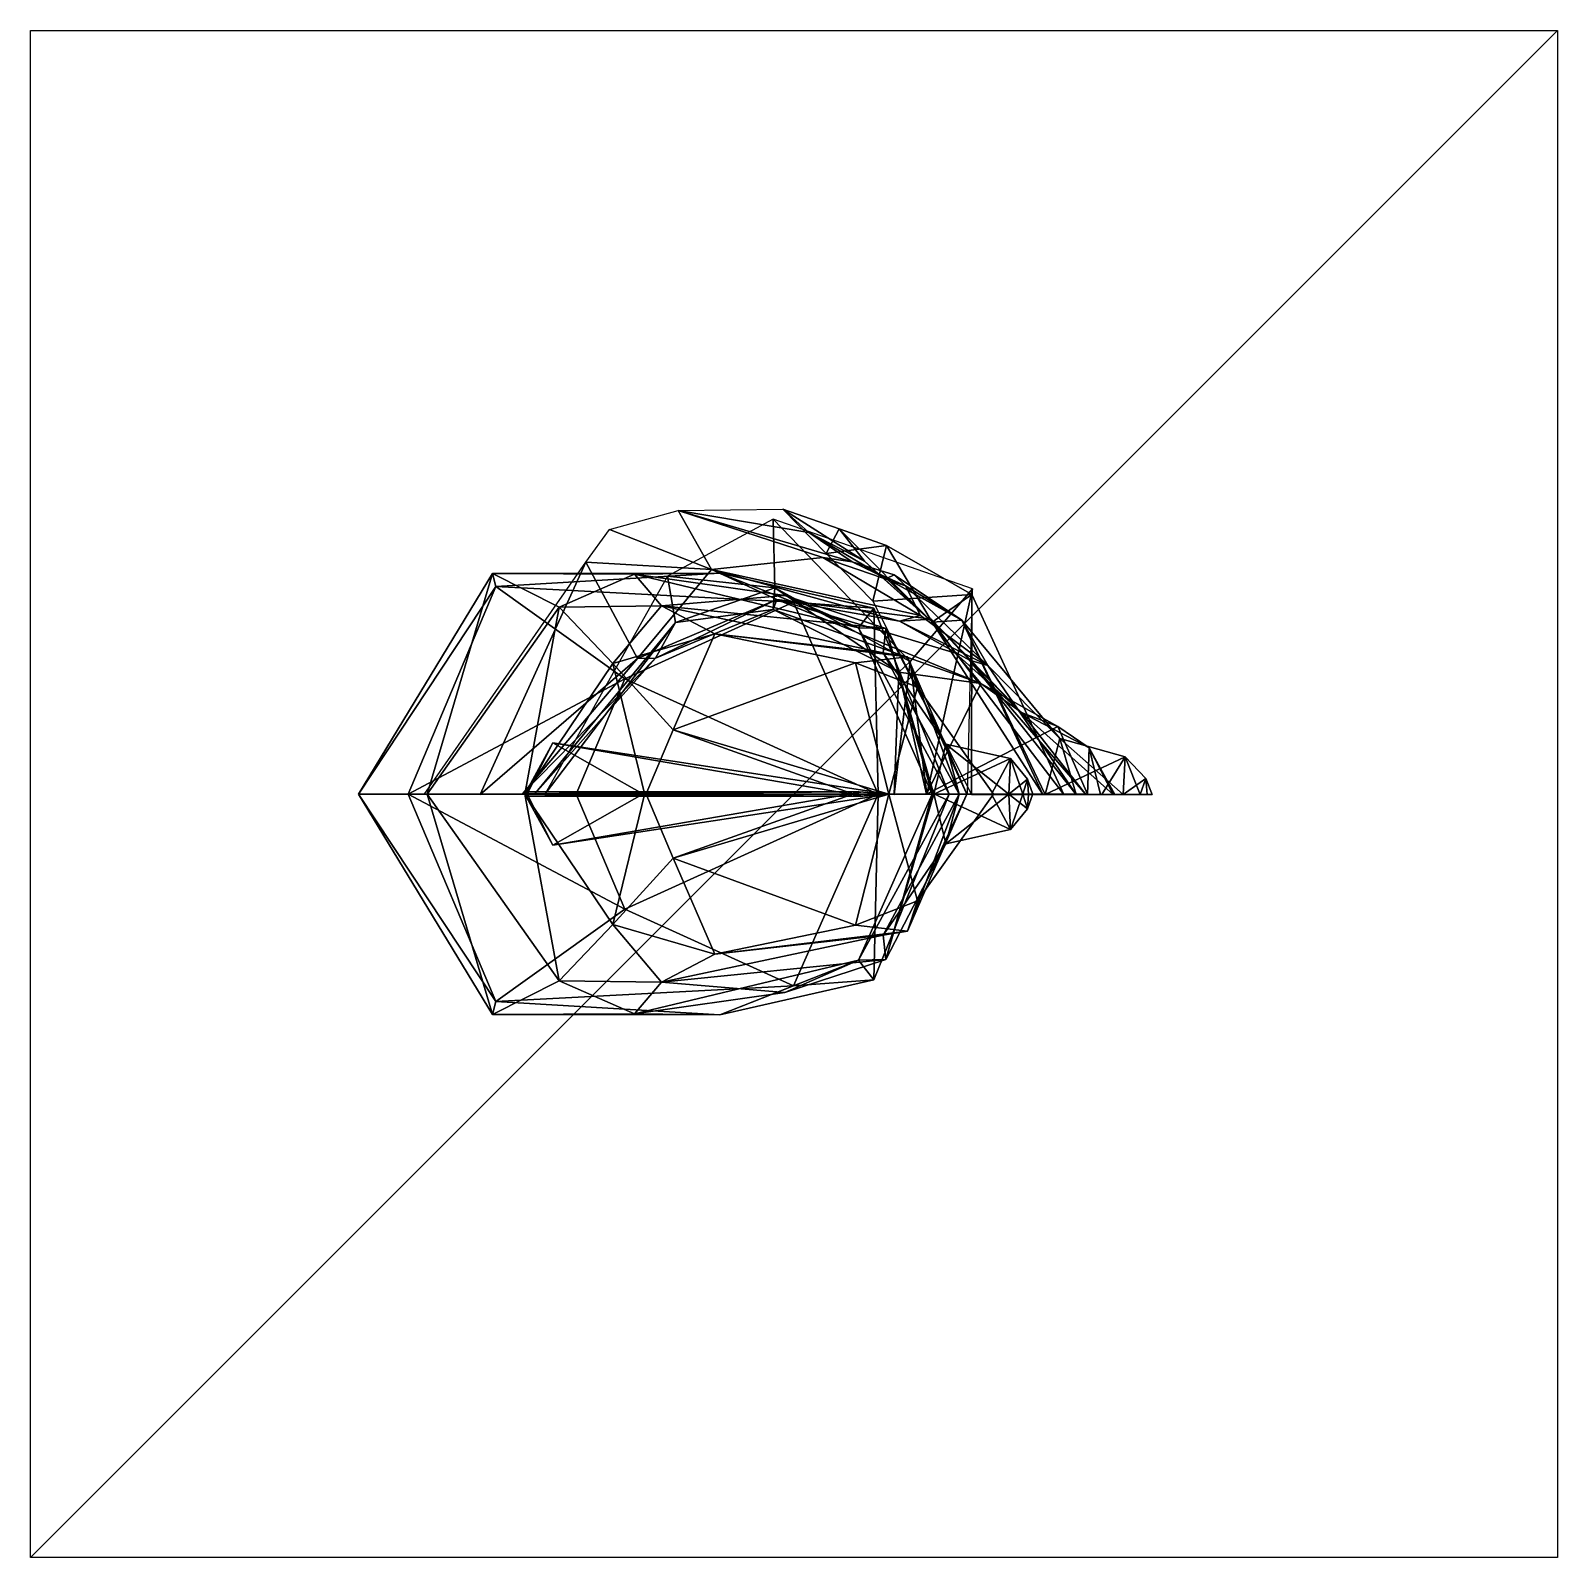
# Model space of a CAD drawing. Extents: x -5 to 5, y -5 to 5.
import ezdxf

# ---------------------------------------------------------------- set-up
doc = ezdxf.new("R2010")
doc.units = 0
for name, color, linetype in [('polySurface11', 251, 'CONTINUOUS'), ('polySurface12', 251, 'CONTINUOUS'), ('polySurface27', 251, 'CONTINUOUS'), ('pPlane432', 254, 'CONTINUOUS')]:
    doc.layers.add(name, color=color, linetype=linetype)

msp = doc.modelspace()

# ---------------------------------------------------------------- meshes
at = {"layer": 'polySurface11', "color": 251}
mesh = msp.add_polyface(dxfattribs=at)
corners = [(-1.579233, -0.334457, 27.199291), (-1.762255, 0, 27.979603), (-2.401833, 0, 28.604284), (-2.851695, 0, 30.001459), (-2.527569, 0, 31.030075), (-1.426504, 0, 31.642593), (0.621371, 0, 27.138237), (-0.791766, -0.419224, 27.208839), (0.403248, -0.858688, 27.800541), (-1.187474, -0.854063, 27.983953), (-0.517464, -1.048458, 28.155121), (-1.537162, -1.223942, 28.692669), (-0.86707, -1.233002, 28.734329), (-1.973823, -1.443056, 30.089844), (-1.043714, -1.438722, 29.724144), (-1.952788, -1.358086, 31.080746), (-0.486267, -1.446924, 30.465998), (-1.107525, -0.753681, 31.652143), (-0.003919, -1.256722, 31.506489), (-0.963006, 0.014621, 27.203716), (-1.753558, 0.014621, 27.9464), (0.451088, 0.014621, 26.957317), (-0.975382, 0.014621, 27.203342), (-1.732408, 0.014621, 27.924202), (0.42576, 0.014621, 26.959202), (-0.060313, -1.300572, 29.522617), (0.743173, -0.89744, 28.125803), (0.808097, -0.69891, 27.698193), (0.583, -0.924999, 28.616304), (0.600562, -1.084098, 29.181229), (0.423295, -1.087629, 29.670462), (0.523793, -1.21764, 30.396482), (1.306944, 0, 27.477934), (1.132825, 0, 28.203096), (1.080855, 0, 28.732456), (1.563241, 0.000001, 28.991112), (0.904054, 0, 29.753624), (1.015134, 0, 30.240601), (0.550804, 0, 31.48671), (0.915437, 0.000001, 29.731514), (0.994794, -0.325496, 28.889557), (1.407439, 0, 28.804214), (1.294482, 0, 29.30085), (1.418542, -0.231692, 28.955315), (1.498802, 0, 29.118999), (1.535585, 0, 28.863478), (1.529249, -0.098198, 28.995224)]
mesh.append_faces([[corners[k] for k in face] for face in [(20, 19, 0), (0, 1, 20), (10, 9, 7), (7, 8, 10), (11, 2, 1), (1, 9, 11), (12, 11, 9), (9, 10, 12), (13, 3, 2), (2, 11, 13), (14, 13, 11), (11, 12, 14), (15, 4, 3), (3, 13, 15), (16, 15, 13), (13, 14, 16), (17, 5, 4), (4, 15, 17), (18, 17, 15), (15, 16, 18), (24, 6, 7), (7, 22, 24), (7, 6, 8), (24, 23, 1), (1, 6, 24), (0, 6, 1), (0, 19, 21), (21, 6, 0), (1, 23, 22), (22, 9, 1), (7, 9, 22), (26, 10, 8), (8, 27, 26), (28, 12, 10), (10, 26, 28), (25, 14, 12), (12, 29, 25), (28, 29, 12), (29, 30, 25), (31, 18, 16), (16, 30, 31), (30, 16, 14), (14, 25, 30), (33, 26, 27), (27, 32, 33), (34, 28, 26), (26, 33, 34), (40, 29, 28), (28, 34, 40), (36, 30, 29), (29, 39, 36), (40, 39, 29), (37, 31, 30), (30, 36, 37), (8, 6, 27), (27, 6, 32), (17, 38, 5), (18, 38, 17), (31, 38, 18), (37, 38, 31), (43, 42, 39), (39, 40, 43), (41, 43, 40), (40, 34, 41), (44, 42, 43), (43, 46, 44), (46, 43, 41), (41, 45, 46), (35, 44, 46), (35, 46, 45)]], dxfattribs={"color": 251})
at = {"layer": 'polySurface12', "color": 251}
mesh = msp.add_polyface(dxfattribs=at)
corners = [(-1.579233, 0.334457, 27.199291), (-1.762255, 0, 27.979603), (-2.401833, 0, 28.604284), (-2.851695, 0, 30.001459), (-2.527569, 0, 31.030075), (-1.426504, 0, 31.642593), (0.621371, 0, 27.138237), (-0.791766, 0.419224, 27.208839), (0.403248, 0.858688, 27.800541), (-1.187474, 0.854063, 27.983953), (-0.517464, 1.048458, 28.155121), (-1.537162, 1.223942, 28.692669), (-0.86707, 1.233002, 28.734329), (-1.973823, 1.443056, 30.089844), (-1.043714, 1.438722, 29.724144), (-1.952788, 1.358086, 31.080746), (-0.486267, 1.446924, 30.465998), (-1.107525, 0.753681, 31.652143), (-0.003919, 1.256722, 31.506489), (-0.963006, -0.014621, 27.203716), (-1.753558, -0.014621, 27.9464), (0.451088, -0.014621, 26.957317), (-0.975382, -0.014621, 27.203342), (-1.732408, -0.014621, 27.924202), (0.42576, -0.014621, 26.959202), (-0.060313, 1.300572, 29.522617), (0.743173, 0.89744, 28.125803), (0.808097, 0.69891, 27.698193), (0.583, 0.924999, 28.616304), (0.600562, 1.084098, 29.181229), (0.423295, 1.087629, 29.670462), (0.523793, 1.21764, 30.396482), (1.306944, 0, 27.477934), (1.132825, 0, 28.203096), (1.080855, 0, 28.732456), (1.563241, -0.000001, 28.991112), (0.904054, 0, 29.753624), (1.015134, 0, 30.240601), (0.550804, 0, 31.48671), (0.915437, -0.000001, 29.731514), (0.994794, 0.325496, 28.889557), (1.407439, 0, 28.804214), (1.294482, 0, 29.30085), (1.418542, 0.231692, 28.955315), (1.498802, 0, 29.118999), (1.535585, 0, 28.863478), (1.529249, 0.098198, 28.995224)]
mesh.append_faces([[corners[k] for k in face] for face in [(20, 19, 0), (0, 1, 20), (10, 9, 7), (7, 8, 10), (11, 2, 1), (1, 9, 11), (12, 11, 9), (9, 10, 12), (13, 3, 2), (2, 11, 13), (14, 13, 11), (11, 12, 14), (15, 4, 3), (3, 13, 15), (16, 15, 13), (13, 14, 16), (17, 5, 4), (4, 15, 17), (18, 17, 15), (15, 16, 18), (24, 6, 7), (7, 22, 24), (7, 6, 8), (24, 23, 1), (1, 6, 24), (0, 6, 1), (0, 19, 21), (21, 6, 0), (1, 23, 22), (22, 9, 1), (7, 9, 22), (26, 10, 8), (8, 27, 26), (28, 12, 10), (10, 26, 28), (25, 14, 12), (12, 29, 25), (28, 29, 12), (29, 30, 25), (31, 18, 16), (16, 30, 31), (30, 16, 14), (14, 25, 30), (33, 26, 27), (27, 32, 33), (34, 28, 26), (26, 33, 34), (40, 29, 28), (28, 34, 40), (36, 30, 29), (29, 39, 36), (40, 39, 29), (37, 31, 30), (30, 36, 37), (8, 6, 27), (27, 6, 32), (17, 38, 5), (18, 38, 17), (31, 38, 18), (37, 38, 31), (43, 42, 39), (39, 40, 43), (41, 43, 40), (40, 34, 41), (44, 42, 43), (43, 46, 44), (46, 43, 41), (41, 45, 46), (35, 44, 46), (35, 46, 45)]], dxfattribs={"color": 251})
at = {"layer": 'polySurface27', "color": 251}
mesh = msp.add_polyface(dxfattribs=at)
corners = [(-2.056335, -0.002891, 28.230551), (-2.422669, -0.003174, 28.878138), (0.867587, 0, 27.240625), (-1.025106, 0.88676, 28.117609), (-0.11242, 1.272885, 28.283325), (-1.362576, 1.517791, 28.986498), (-0.541039, 1.470629, 28.913084), (-0.757605, 1.855616, 30.251095), (-0.074171, 1.866213, 31.160612), (0.517191, 1.262173, 31.817482), (0.380099, 1.520292, 30.004021), (1.150416, 0.876921, 28.53264), (1.490858, 0.533457, 27.973633), (1.269918, 0.841708, 28.888372), (1.098911, 1.138533, 29.643204), (0.904529, 1.125083, 30.080332), (1.164169, 1.305839, 30.900263), (2.101054, -0.003174, 27.61076), (1.910847, -0.002891, 28.648752), (1.847131, -0.003174, 29.035276), (2.346452, -0.003175, 29.35239), (1.630372, -0.003174, 30.111448), (1.766556, -0.003174, 30.708487), (1.162915, -0.003174, 32.137051), (1.644327, -0.003175, 30.084343), (1.74162, 0.362772, 29.201702), (2.155438, -0.003174, 29.123253), (2.016952, -0.003174, 29.732132), (2.169051, 0.244223, 29.28232), (2.26745, -0.003174, 29.509182), (2.312546, -0.003174, 29.195911), (2.304778, 0.101919, 29.331249), (2.08993, -0.003174, 27.898901), (2.006929, -0.003174, 27.499374), (1.932544, 0.301965, 27.764303), (-1.207833, 1.731793, 29.811886), (0.188925, 1.549359, 29.512367), (0.605795, 1.626652, 31.270073), (0.096519, 1.712159, 30.45145), (-1.77723, 0.000001, 28.132788), (-0.907288, 0.88957, 27.778517), (-0.137348, 1.209113, 27.850527), (0.686993, 0.79762, 27.666573), (0.65522, -0.003815, 27.27919), (-1.697378, 0.000001, 27.239548), (-0.775082, 1.122627, 26.973787), (-0.126297, 1.35032, 26.89826), (0.760235, 0.867952, 26.667442), (0.869653, 0, 26.719864), (-1.630463, 0.000001, 26.452709), (-0.827436, 1.426996, 26.289219), (-0.137348, 1.798884, 26.361229), (1.16829, 1.343461, 25.940628), (1.136516, 0, 25.865589), (0.20999, 1.57596, 31.47625), (0.898579, 1.145878, 28.504723), (0.690953, 1.132235, 28.880119), (0.460925, 1.525498, 30.569977), (0.656158, 1.434314, 29.865448), (0.605235, 1.410249, 30.036781), (1.056721, 0.921751, 28.060722), (1.922376, -0.001186, 27.429073), (1.727754, 0.442041, 27.6094), (0.729777, 1.362797, 29.59013), (0.829015, 1.168336, 29.14683), (0.295861, 1.735846, 31.220181), (0.548426, 1.444901, 30.243891), (1.224277, 0.723917, 27.76226)]
mesh.append_faces([[corners[k] for k in face] for face in [(5, 3, 0), (0, 1, 5), (6, 4, 3), (3, 5, 6), (35, 7, 6), (55, 60, 4), (56, 55, 4), (4, 6, 56), (63, 58, 14), (59, 58, 10), (37, 16, 15), (66, 59, 10), (10, 38, 66), (32, 34, 12), (12, 18, 32), (11, 18, 12), (19, 18, 11), (11, 13, 19), (25, 19, 13), (13, 14, 25), (24, 25, 14), (14, 21, 24), (15, 21, 14), (22, 21, 15), (15, 16, 22), (33, 34, 17), (23, 16, 9), (23, 22, 16), (28, 25, 24), (24, 27, 28), (26, 19, 25), (25, 28, 26), (29, 31, 28), (28, 27, 29), (31, 30, 26), (26, 28, 31), (29, 20, 31), (31, 20, 30), (32, 17, 34), (62, 12, 34), (34, 61, 62), (33, 61, 34), (35, 6, 5), (7, 36, 6), (7, 10, 36), (63, 14, 13), (13, 64, 63), (64, 56, 6), (6, 36, 64), (54, 65, 8), (9, 16, 37), (65, 57, 8), (8, 38, 7), (57, 66, 38), (38, 8, 57), (38, 10, 7), (39, 0, 3), (3, 40, 39), (40, 3, 4), (4, 41, 40), (67, 60, 12), (67, 62, 2), (2, 42, 67), (43, 42, 2), (44, 39, 40), (40, 45, 44), (45, 40, 41), (41, 46, 45), (46, 41, 42), (42, 47, 46), (47, 42, 43), (43, 48, 47), (49, 44, 45), (45, 50, 49), (50, 45, 46), (46, 51, 50), (51, 46, 47), (47, 52, 51), (52, 47, 48), (48, 53, 52), (12, 60, 55), (55, 11, 12), (11, 55, 56), (56, 13, 11), (10, 58, 63), (63, 36, 10), (14, 58, 59), (59, 15, 14), (15, 59, 66), (2, 62, 61), (36, 63, 64), (13, 56, 64), (37, 65, 54), (54, 9, 37), (15, 57, 65), (65, 37, 15), (15, 66, 57), (4, 60, 67), (67, 41, 4), (42, 41, 67), (12, 62, 67)]], dxfattribs={"color": 251})
at = {"layer": 'pPlane432', "color": 254}
mesh = msp.add_polyface(dxfattribs=at)
corners = [(-5, -5), (5, -5), (-5, 5), (5, 5)]
mesh.append_faces([[corners[k] for k in face] for face in [(3, 1, 0), (0, 2, 3)]], dxfattribs={"color": 254})

doc.saveas('drawing.dxf')
